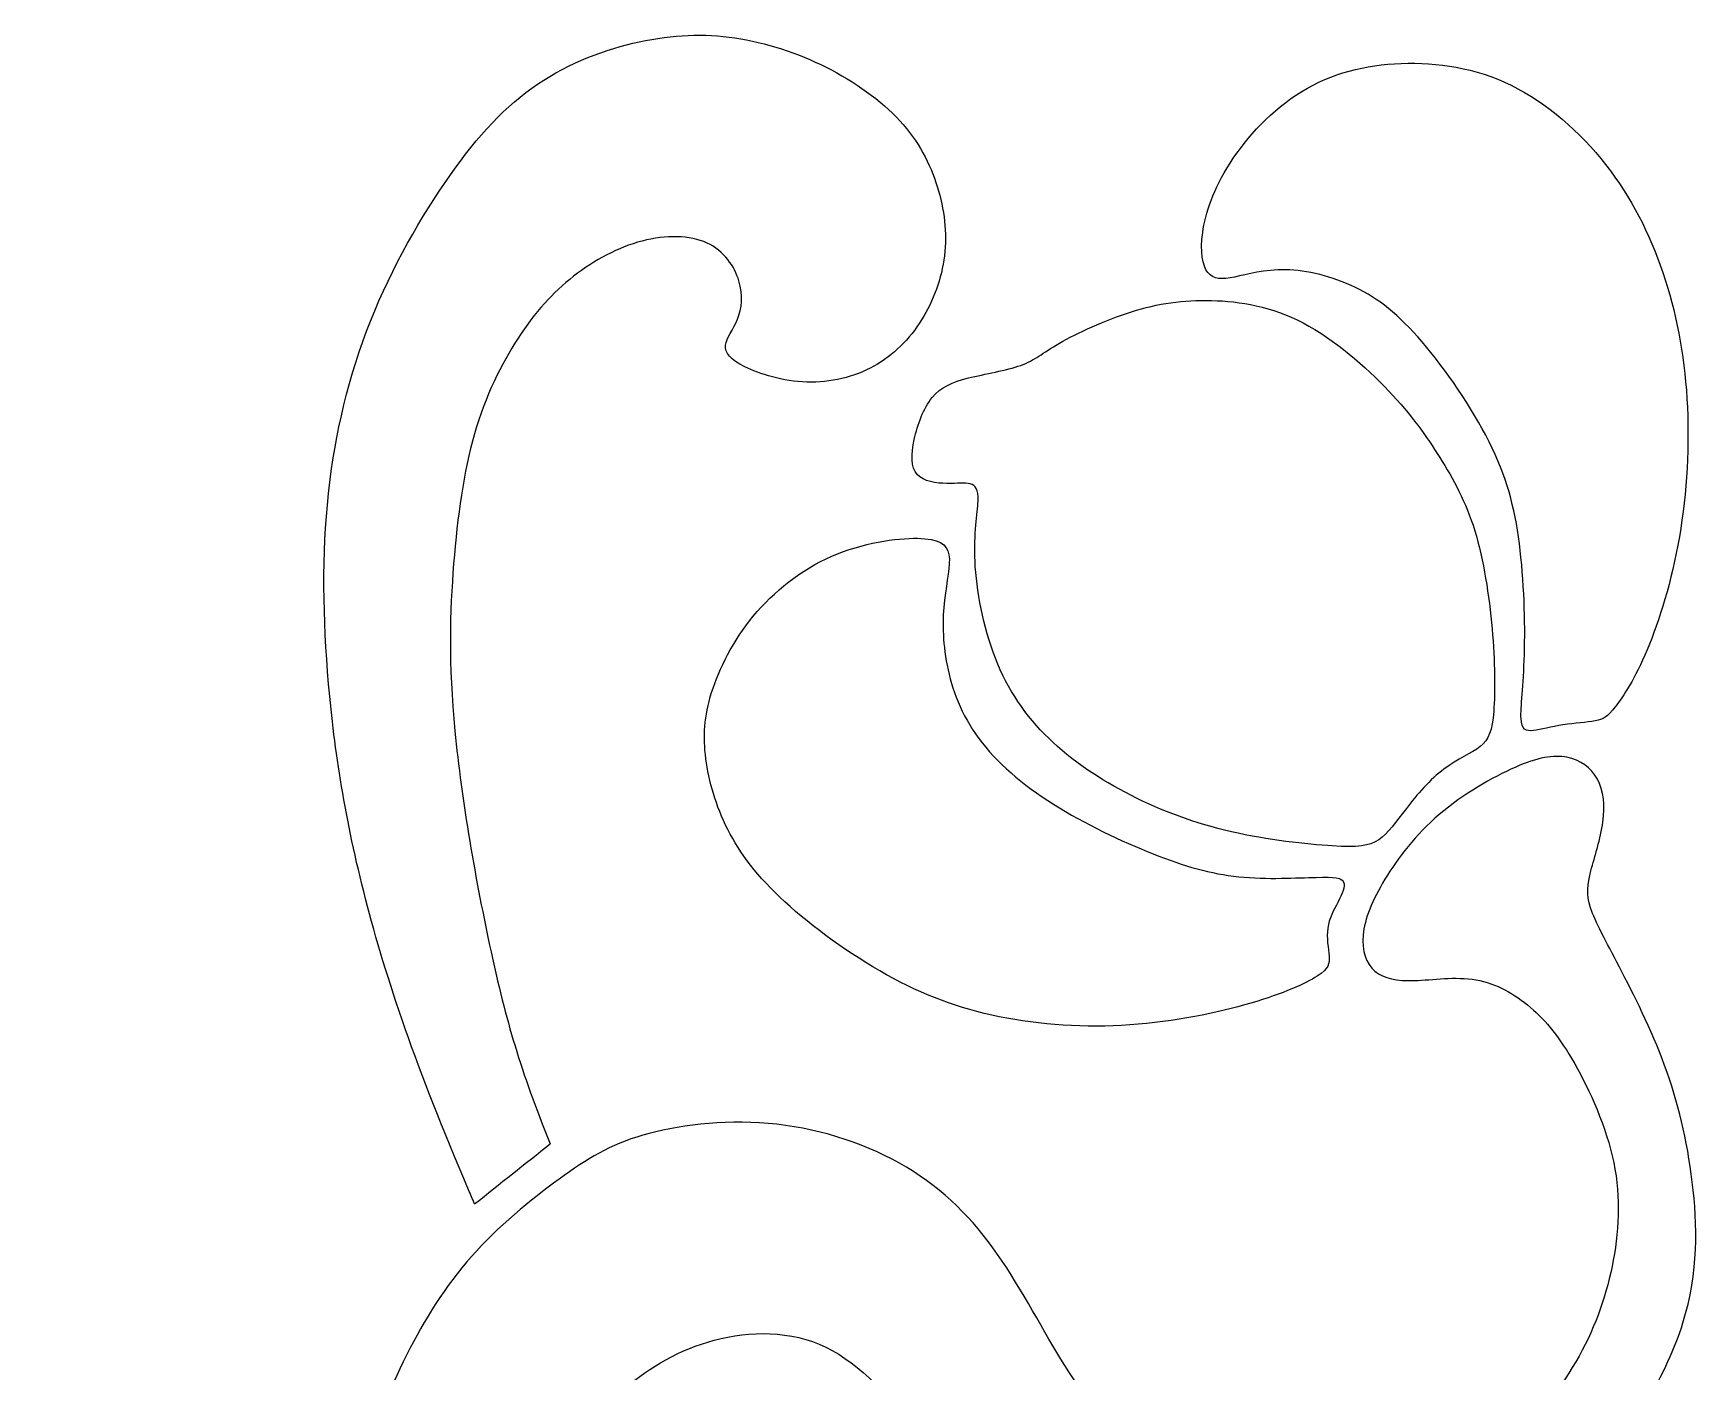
# Model space of a CAD drawing. Extents: x -11 to 8.6, y -2.9 to 35.2.
# Drawn here: x -5.963 to -3.759, y 7.158 to 8.927 of the extents above; entities that cross this region are included whole.
import ezdxf

# ---------------------------------------------------------------- set-up
doc = ezdxf.new("R2010")
doc.units = 0
doc.header["$MEASUREMENT"] = 0
doc.layers.add('LAYER_1', color=7, linetype='CONTINUOUS')

msp = doc.modelspace()

# ---------------------------------------------------------------- linework, layer by layer
at = {"layer": 'LAYER_1'}
for points, knots in [([(-5.37866, 7.37956), (-5.38138, 7.38579), (-5.38408, 7.39201), (-5.3867, 7.39813), (-5.3867, 7.39813), (-5.45562, 7.55804), (-5.49581, 7.67746), (-5.52293, 7.78274), (-5.52293, 7.78274), (-5.55005, 7.88804), (-5.56414, 7.97927), (-5.57176, 8.06687), (-5.57176, 8.06687), (-5.5794, 8.15448), (-5.58062, 8.23847), (-5.57198, 8.31864), (-5.57198, 8.31864), (-5.56334, 8.39882), (-5.54484, 8.47519), (-5.51632, 8.54691), (-5.51632, 8.54691), (-5.48779, 8.61866), (-5.44919, 8.68579), (-5.41162, 8.73903), (-5.41162, 8.73903), (-5.37405, 8.79227), (-5.33745, 8.83168), (-5.29528, 8.8602), (-5.29528, 8.8602), (-5.25308, 8.88873), (-5.20523, 8.90642), (-5.16083, 8.91607), (-5.16083, 8.91607), (-5.11643, 8.92571), (-5.07544, 8.92731), (-5.03425, 8.9213), (-5.03425, 8.9213), (-4.99305, 8.91526), (-4.95166, 8.90158), (-4.91369, 8.88249), (-4.91369, 8.88249), (-4.87571, 8.86341), (-4.84113, 8.83889), (-4.81623, 8.81177), (-4.81623, 8.81177), (-4.79131, 8.78465), (-4.77602, 8.75488), (-4.7666, 8.72455), (-4.7666, 8.72455), (-4.75716, 8.69422), (-4.75351, 8.66326), (-4.75712, 8.63313), (-4.75712, 8.63313), (-4.76075, 8.603), (-4.77161, 8.57363), (-4.78747, 8.54834), (-4.78747, 8.54834), (-4.80334, 8.52302), (-4.82427, 8.50171), (-4.85037, 8.48726), (-4.85037, 8.48726), (-4.87649, 8.47278), (-4.90786, 8.46515), (-4.93919, 8.46615), (-4.93919, 8.46615), (-4.97054, 8.46715), (-5.00189, 8.47679), (-5.02118, 8.48624), (-5.02118, 8.48624), (-5.04046, 8.49568), (-5.04772, 8.50494), (-5.04671, 8.51478), (-5.04671, 8.51478), (-5.04569, 8.52462), (-5.03645, 8.53508), (-5.03084, 8.54914), (-5.03084, 8.54914), (-5.0252, 8.56321), (-5.02318, 8.58089), (-5.029, 8.59997), (-5.029, 8.59997), (-5.03483, 8.61906), (-5.04852, 8.63958), (-5.07121, 8.65002), (-5.07121, 8.65002), (-5.09392, 8.66047), (-5.12567, 8.66087), (-5.15721, 8.65263), (-5.15721, 8.65263), (-5.18876, 8.64439), (-5.22013, 8.62751), (-5.24765, 8.60602), (-5.24765, 8.60602), (-5.27517, 8.58452), (-5.29888, 8.55838), (-5.32118, 8.52422), (-5.32118, 8.52422), (-5.34349, 8.49006), (-5.36441, 8.44787), (-5.37887, 8.39763), (-5.37887, 8.39763), (-5.39334, 8.3474), (-5.40138, 8.28911), (-5.40639, 8.22583), (-5.40639, 8.22583), (-5.41142, 8.16252), (-5.41342, 8.09419), (-5.40478, 8.00458), (-5.40478, 8.00458), (-5.39614, 7.91496), (-5.37684, 7.80403), (-5.35696, 7.71282), (-5.35696, 7.71282), (-5.33765, 7.62429), (-5.31775, 7.55428), (-5.27862, 7.45898)], [0, 0, 0, 0, 0.0333333, 0.0333333, 0.0333333, 0.0333333, 0.0666667, 0.0666667, 0.0666667, 0.0666667, 0.1, 0.1, 0.1, 0.1, 0.1333333, 0.1333333, 0.1333333, 0.1333333, 0.1666667, 0.1666667, 0.1666667, 0.1666667, 0.2, 0.2, 0.2, 0.2, 0.2333333, 0.2333333, 0.2333333, 0.2333333, 0.2666667, 0.2666667, 0.2666667, 0.2666667, 0.3, 0.3, 0.3, 0.3, 0.3333333, 0.3333333, 0.3333333, 0.3333333, 0.3666667, 0.3666667, 0.3666667, 0.3666667, 0.4, 0.4, 0.4, 0.4, 0.4333333, 0.4333333, 0.4333333, 0.4333333, 0.4666667, 0.4666667, 0.4666667, 0.4666667, 0.5, 0.5, 0.5, 0.5, 0.5333333, 0.5333333, 0.5333333, 0.5333333, 0.5666667, 0.5666667, 0.5666667, 0.5666667, 0.6, 0.6, 0.6, 0.6, 0.6333333, 0.6333333, 0.6333333, 0.6333333, 0.6666667, 0.6666667, 0.6666667, 0.6666667, 0.7, 0.7, 0.7, 0.7, 0.7333333, 0.7333333, 0.7333333, 0.7333333, 0.7666667, 0.7666667, 0.7666667, 0.7666667, 0.8, 0.8, 0.8, 0.8, 0.8333333, 0.8333333, 0.8333333, 0.8333333, 0.8666667, 0.8666667, 0.8666667, 0.8666667, 0.9, 0.9, 0.9, 0.9, 0.9333333, 0.9333333, 0.9333333, 0.9333333, 1, 1, 1, 1]), ([(-3.88233, 8.75372), (-3.91629, 8.79692), (-3.9601, 8.83552), (-4.00731, 8.85861), (-4.00731, 8.85861), (-4.05454, 8.88173), (-4.10517, 8.88936), (-4.15278, 8.88756), (-4.15278, 8.88756), (-4.20041, 8.88576), (-4.24503, 8.87449), (-4.2842, 8.8506), (-4.2842, 8.8506), (-4.32339, 8.82668), (-4.35716, 8.7901), (-4.37926, 8.75574), (-4.37926, 8.75574), (-4.40136, 8.72138), (-4.41181, 8.68923), (-4.41542, 8.66391), (-4.41542, 8.66391), (-4.41904, 8.6386), (-4.41582, 8.6201), (-4.4086, 8.61085), (-4.4086, 8.61085), (-4.40136, 8.60161), (-4.3901, 8.60161), (-4.37324, 8.60502), (-4.37324, 8.60502), (-4.35636, 8.60845), (-4.33383, 8.61528), (-4.30571, 8.61468), (-4.30571, 8.61468), (-4.27758, 8.61408), (-4.24383, 8.60604), (-4.2135, 8.59139), (-4.2135, 8.59139), (-4.18315, 8.57671), (-4.15621, 8.55539), (-4.12528, 8.51943), (-4.12528, 8.51943), (-4.09433, 8.48347), (-4.05935, 8.43281), (-4.03646, 8.38721), (-4.03646, 8.38721), (-4.01355, 8.3416), (-4.00268, 8.30099), (-3.99647, 8.25258), (-3.99647, 8.25258), (-3.99023, 8.20415), (-3.98861, 8.14789), (-3.98982, 8.10589), (-3.98982, 8.10589), (-3.99102, 8.0639), (-3.99506, 8.03615), (-3.99426, 8.0213), (-3.99426, 8.0213), (-3.99346, 8.00643), (-3.98781, 8.0044), (-3.97799, 8.0054), (-3.97799, 8.0054), (-3.96814, 8.00641), (-3.95405, 8.01045), (-3.9388, 8.01286), (-3.9388, 8.01286), (-3.92352, 8.01527), (-3.90705, 8.01607), (-3.8962, 8.01807), (-3.8962, 8.01807), (-3.88536, 8.02008), (-3.88011, 8.0233), (-3.86966, 8.03676), (-3.86966, 8.03676), (-3.85922, 8.05023), (-3.84354, 8.07394), (-3.82747, 8.11211), (-3.82747, 8.11211), (-3.81139, 8.15029), (-3.79491, 8.20295), (-3.78487, 8.2614), (-3.78487, 8.2614), (-3.77483, 8.31988), (-3.7712, 8.3842), (-3.77481, 8.44408), (-3.77481, 8.44408), (-3.77844, 8.50395), (-3.7893, 8.55942), (-3.80678, 8.61105), (-3.80678, 8.61105), (-3.82426, 8.66269), (-3.84837, 8.71054), (-3.88233, 8.75372)], [0, 0, 0, 0, 0.0416667, 0.0416667, 0.0416667, 0.0416667, 0.0833333, 0.0833333, 0.0833333, 0.0833333, 0.125, 0.125, 0.125, 0.125, 0.1666667, 0.1666667, 0.1666667, 0.1666667, 0.2083333, 0.2083333, 0.2083333, 0.2083333, 0.25, 0.25, 0.25, 0.25, 0.2916667, 0.2916667, 0.2916667, 0.2916667, 0.3333333, 0.3333333, 0.3333333, 0.3333333, 0.375, 0.375, 0.375, 0.375, 0.4166667, 0.4166667, 0.4166667, 0.4166667, 0.4583333, 0.4583333, 0.4583333, 0.4583333, 0.5, 0.5, 0.5, 0.5, 0.5416667, 0.5416667, 0.5416667, 0.5416667, 0.5833333, 0.5833333, 0.5833333, 0.5833333, 0.625, 0.625, 0.625, 0.625, 0.6666667, 0.6666667, 0.6666667, 0.6666667, 0.7083333, 0.7083333, 0.7083333, 0.7083333, 0.75, 0.75, 0.75, 0.75, 0.7916667, 0.7916667, 0.7916667, 0.7916667, 0.8333333, 0.8333333, 0.8333333, 0.8333333, 0.875, 0.875, 0.875, 0.875, 0.9166667, 0.9166667, 0.9166667, 0.9166667, 1, 1, 1, 1]), ([(-4.1693, 8.45427), (-4.19965, 8.48622), (-4.24104, 8.52282), (-4.28263, 8.54451), (-4.28263, 8.54451), (-4.32423, 8.5662), (-4.36602, 8.57305), (-4.40359, 8.57405), (-4.40359, 8.57405), (-4.44117, 8.57506), (-4.47453, 8.57021), (-4.50969, 8.55916), (-4.50969, 8.55916), (-4.54485, 8.54812), (-4.58185, 8.53084), (-4.60494, 8.51759), (-4.60494, 8.51759), (-4.62805, 8.50432), (-4.6373, 8.49508), (-4.65618, 8.48826), (-4.65618, 8.48826), (-4.67506, 8.48142), (-4.70361, 8.47698), (-4.7253, 8.47156), (-4.7253, 8.47156), (-4.747, 8.46615), (-4.76188, 8.4597), (-4.77332, 8.44564), (-4.77332, 8.44564), (-4.78479, 8.43159), (-4.79283, 8.40986), (-4.79704, 8.39038), (-4.79704, 8.39038), (-4.80127, 8.37089), (-4.80167, 8.3536), (-4.79323, 8.34395), (-4.79323, 8.34395), (-4.78479, 8.33431), (-4.76751, 8.33231), (-4.75386, 8.33211), (-4.75386, 8.33211), (-4.74019, 8.33191), (-4.73013, 8.33351), (-4.72311, 8.33171), (-4.72311, 8.33171), (-4.71607, 8.3299), (-4.71205, 8.32465), (-4.71265, 8.30879), (-4.71265, 8.30879), (-4.71325, 8.29292), (-4.71848, 8.2664), (-4.71667, 8.22883), (-4.71667, 8.22883), (-4.71485, 8.19125), (-4.70601, 8.14262), (-4.68975, 8.10102), (-4.68975, 8.10102), (-4.67348, 8.05943), (-4.64975, 8.02485), (-4.61921, 7.99512), (-4.61921, 7.99512), (-4.58868, 7.96538), (-4.55128, 7.94046), (-4.51051, 7.91977), (-4.51051, 7.91977), (-4.46972, 7.89907), (-4.4255, 7.88259), (-4.37749, 7.87155), (-4.37749, 7.87155), (-4.32946, 7.8605), (-4.2776, 7.85485), (-4.24405, 7.85284), (-4.24405, 7.85284), (-4.21049, 7.85084), (-4.19522, 7.85246), (-4.18257, 7.86088), (-4.18257, 7.86088), (-4.1699, 7.86932), (-4.15986, 7.88461), (-4.146, 7.90248), (-4.146, 7.90248), (-4.13213, 7.92036), (-4.11443, 7.94088), (-4.09635, 7.95453), (-4.09635, 7.95453), (-4.07827, 7.96819), (-4.05977, 7.97504), (-4.04832, 7.98426), (-4.04832, 7.98426), (-4.03688, 7.9935), (-4.03245, 8.00519), (-4.03044, 8.03089), (-4.03044, 8.03089), (-4.02844, 8.0566), (-4.02884, 8.09641), (-4.03265, 8.13999), (-4.03265, 8.13999), (-4.03648, 8.18359), (-4.04371, 8.23104), (-4.05556, 8.26961), (-4.05556, 8.26961), (-4.06743, 8.30818), (-4.0839, 8.33794), (-4.10178, 8.36647), (-4.10178, 8.36647), (-4.11966, 8.39499), (-4.13897, 8.42233), (-4.1693, 8.45427)], [0, 0, 0, 0, 0.0357143, 0.0357143, 0.0357143, 0.0357143, 0.0714286, 0.0714286, 0.0714286, 0.0714286, 0.1071429, 0.1071429, 0.1071429, 0.1071429, 0.1428571, 0.1428571, 0.1428571, 0.1428571, 0.1785714, 0.1785714, 0.1785714, 0.1785714, 0.2142857, 0.2142857, 0.2142857, 0.2142857, 0.25, 0.25, 0.25, 0.25, 0.2857143, 0.2857143, 0.2857143, 0.2857143, 0.3214286, 0.3214286, 0.3214286, 0.3214286, 0.3571429, 0.3571429, 0.3571429, 0.3571429, 0.3928571, 0.3928571, 0.3928571, 0.3928571, 0.4285714, 0.4285714, 0.4285714, 0.4285714, 0.4642857, 0.4642857, 0.4642857, 0.4642857, 0.5, 0.5, 0.5, 0.5, 0.5357143, 0.5357143, 0.5357143, 0.5357143, 0.5714286, 0.5714286, 0.5714286, 0.5714286, 0.6071429, 0.6071429, 0.6071429, 0.6071429, 0.6428571, 0.6428571, 0.6428571, 0.6428571, 0.6785714, 0.6785714, 0.6785714, 0.6785714, 0.7142857, 0.7142857, 0.7142857, 0.7142857, 0.75, 0.75, 0.75, 0.75, 0.7857143, 0.7857143, 0.7857143, 0.7857143, 0.8214286, 0.8214286, 0.8214286, 0.8214286, 0.8571429, 0.8571429, 0.8571429, 0.8571429, 0.8928571, 0.8928571, 0.8928571, 0.8928571, 0.9285714, 0.9285714, 0.9285714, 0.9285714, 1, 1, 1, 1]), ([(-6.53572, 8.24245), (-6.5775, 8.16207), (-6.59519, 8.13474), (-6.65627, 8.06202), (-6.65627, 8.06202), (-6.71735, 7.98927), (-6.82187, 7.87111), (-6.92314, 7.76422), (-6.92314, 7.76422), (-7.02441, 7.65732), (-7.12247, 7.56165), (-7.22494, 7.45597), (-7.22494, 7.45597), (-7.32743, 7.35027), (-7.43433, 7.23453), (-7.5344, 7.11558), (-7.5344, 7.11558), (-7.63447, 6.99661), (-7.7277, 6.87443), (-7.80405, 6.76633), (-7.80405, 6.76633), (-7.88041, 6.65822), (-7.9399, 6.56417), (-7.99053, 6.46492), (-7.99053, 6.46492), (-8.04117, 6.36566), (-8.08296, 6.26115), (-8.11229, 6.15947), (-8.11229, 6.15947), (-8.14164, 6.0578), (-8.15851, 5.95894), (-8.16212, 5.85887), (-8.16212, 5.85887), (-8.16575, 5.75881), (-8.15611, 5.65752), (-8.13722, 5.56188), (-8.13722, 5.56188), (-8.11834, 5.46624), (-8.0902, 5.3762), (-8.04359, 5.2894), (-8.04359, 5.2894), (-7.99697, 5.20261), (-7.93186, 5.119), (-7.87239, 5.05672), (-7.87239, 5.05672), (-7.81291, 4.99442), (-7.75903, 4.95343), (-7.6855, 4.91083), (-7.6855, 4.91083), (-7.61196, 4.86823), (-7.51873, 4.82401), (-7.40942, 4.79428), (-7.40942, 4.79428), (-7.30011, 4.76456), (-7.17471, 4.74926), (-7.06179, 4.75127), (-7.06179, 4.75127), (-6.94886, 4.75329), (-6.84837, 4.77259), (-6.7467, 4.80836), (-6.7467, 4.80836), (-6.64503, 4.84412), (-6.54214, 4.89637), (-6.4453, 4.95745), (-6.4453, 4.95745), (-6.34844, 5.01853), (-6.25761, 5.08847), (-6.18046, 5.15959), (-6.18046, 5.15959), (-6.1033, 5.23071), (-6.03978, 5.30308), (-5.96826, 5.37781), (-5.96826, 5.37781), (-5.89673, 5.45256), (-5.81714, 5.52973), (-5.75928, 5.57674), (-5.75928, 5.57674), (-5.70141, 5.62376), (-5.66523, 5.64066), (-5.63771, 5.64771), (-5.63771, 5.64771), (-5.61017, 5.65477), (-5.59123, 5.652), (-5.57233, 5.64923)], [0, 0, 0, 0, 0.0454545, 0.0454545, 0.0454545, 0.0454545, 0.0909091, 0.0909091, 0.0909091, 0.0909091, 0.1363636, 0.1363636, 0.1363636, 0.1363636, 0.1818182, 0.1818182, 0.1818182, 0.1818182, 0.2272727, 0.2272727, 0.2272727, 0.2272727, 0.2727273, 0.2727273, 0.2727273, 0.2727273, 0.3181818, 0.3181818, 0.3181818, 0.3181818, 0.3636364, 0.3636364, 0.3636364, 0.3636364, 0.4090909, 0.4090909, 0.4090909, 0.4090909, 0.4545455, 0.4545455, 0.4545455, 0.4545455, 0.5, 0.5, 0.5, 0.5, 0.5454545, 0.5454545, 0.5454545, 0.5454545, 0.5909091, 0.5909091, 0.5909091, 0.5909091, 0.6363636, 0.6363636, 0.6363636, 0.6363636, 0.6818182, 0.6818182, 0.6818182, 0.6818182, 0.7272727, 0.7272727, 0.7272727, 0.7272727, 0.7727273, 0.7727273, 0.7727273, 0.7727273, 0.8181818, 0.8181818, 0.8181818, 0.8181818, 0.8636364, 0.8636364, 0.8636364, 0.8636364, 0.9090909, 0.9090909, 0.9090909, 0.9090909, 1, 1, 1, 1]), ([(-4.48116, 7.8424), (-4.52276, 7.85888), (-4.57139, 7.88181), (-4.61278, 7.90791), (-4.61278, 7.90791), (-4.65417, 7.93403), (-4.68833, 7.96339), (-4.71163, 7.99492), (-4.71163, 7.99492), (-4.73494, 8.02648), (-4.74742, 8.06023), (-4.75364, 8.09176), (-4.75364, 8.09176), (-4.75987, 8.12332), (-4.75987, 8.15268), (-4.75707, 8.17778), (-4.75707, 8.17778), (-4.75426, 8.2029), (-4.74861, 8.2238), (-4.75122, 8.23786), (-4.75122, 8.23786), (-4.75384, 8.25193), (-4.7647, 8.25916), (-4.79263, 8.25956), (-4.79263, 8.25956), (-4.82055, 8.25998), (-4.86557, 8.25353), (-4.90615, 8.23587), (-4.90615, 8.23587), (-4.94674, 8.21819), (-4.98292, 8.18923), (-5.01004, 8.15649), (-5.01004, 8.15649), (-5.03716, 8.12374), (-5.05526, 8.08715), (-5.0651, 8.05562), (-5.0651, 8.05562), (-5.07495, 8.02407), (-5.07657, 7.99753), (-5.07276, 7.968), (-5.07276, 7.968), (-5.06893, 7.93846), (-5.05967, 7.9059), (-5.04361, 7.87437), (-5.04361, 7.87437), (-5.02754, 7.84282), (-5.00461, 7.81225), (-4.96825, 7.77892), (-4.96825, 7.77892), (-4.93188, 7.74556), (-4.88205, 7.70938), (-4.83364, 7.68246), (-4.83364, 7.68246), (-4.78521, 7.65554), (-4.73816, 7.63784), (-4.68452, 7.62699), (-4.68452, 7.62699), (-4.63088, 7.61615), (-4.57058, 7.61212), (-4.51171, 7.61613), (-4.51171, 7.61613), (-4.45284, 7.62016), (-4.39537, 7.63222), (-4.35197, 7.64487), (-4.35197, 7.64487), (-4.30857, 7.65752), (-4.27921, 7.67081), (-4.26395, 7.68065), (-4.26395, 7.68065), (-4.24868, 7.6905), (-4.24746, 7.69693), (-4.24826, 7.70717), (-4.24826, 7.70717), (-4.24906, 7.71742), (-4.25188, 7.73151), (-4.25008, 7.74416), (-4.25008, 7.74416), (-4.24828, 7.75681), (-4.24182, 7.76807), (-4.23641, 7.77871), (-4.23641, 7.77871), (-4.231, 7.78936), (-4.22655, 7.7994), (-4.22895, 7.80502), (-4.22895, 7.80502), (-4.23138, 7.81065), (-4.24064, 7.81187), (-4.26535, 7.81127), (-4.26535, 7.81127), (-4.29007, 7.81067), (-4.33026, 7.80824), (-4.36763, 7.81205), (-4.36763, 7.81205), (-4.40501, 7.81588), (-4.43957, 7.82594), (-4.48116, 7.8424)], [0, 0, 0, 0, 0.04, 0.04, 0.04, 0.04, 0.08, 0.08, 0.08, 0.08, 0.12, 0.12, 0.12, 0.12, 0.16, 0.16, 0.16, 0.16, 0.2, 0.2, 0.2, 0.2, 0.24, 0.24, 0.24, 0.24, 0.28, 0.28, 0.28, 0.28, 0.32, 0.32, 0.32, 0.32, 0.36, 0.36, 0.36, 0.36, 0.4, 0.4, 0.4, 0.4, 0.44, 0.44, 0.44, 0.44, 0.48, 0.48, 0.48, 0.48, 0.52, 0.52, 0.52, 0.52, 0.56, 0.56, 0.56, 0.56, 0.6, 0.6, 0.6, 0.6, 0.64, 0.64, 0.64, 0.64, 0.68, 0.68, 0.68, 0.68, 0.72, 0.72, 0.72, 0.72, 0.76, 0.76, 0.76, 0.76, 0.8, 0.8, 0.8, 0.8, 0.84, 0.84, 0.84, 0.84, 0.88, 0.88, 0.88, 0.88, 0.92, 0.92, 0.92, 0.92, 1, 1, 1, 1]), ([(-5.25168, 5.97101), (-5.26888, 6.02139), (-5.28611, 6.07178), (-5.30636, 6.14238), (-5.30636, 6.14238), (-5.32661, 6.21299), (-5.34994, 6.30382), (-5.36319, 6.38981), (-5.36319, 6.38981), (-5.37644, 6.47582), (-5.37967, 6.55701), (-5.37646, 6.63537), (-5.37646, 6.63537), (-5.37323, 6.71374), (-5.36359, 6.78929), (-5.34511, 6.856), (-5.34511, 6.856), (-5.32663, 6.92272), (-5.29929, 6.98059), (-5.27196, 7.02559), (-5.27196, 7.02559), (-5.24464, 7.07061), (-5.2173, 7.10276), (-5.18517, 7.13089), (-5.18517, 7.13089), (-5.15301, 7.15903), (-5.11603, 7.18314), (-5.07023, 7.1968), (-5.07023, 7.1968), (-5.02442, 7.21047), (-4.96974, 7.21369), (-4.92273, 7.19401), (-4.92273, 7.19401), (-4.87571, 7.1743), (-4.83632, 7.13169), (-4.79372, 7.08268), (-4.79372, 7.08268), (-4.75112, 7.03365), (-4.7053, 6.97816), (-4.65669, 6.93599), (-4.65669, 6.93599), (-4.60806, 6.89379), (-4.5566, 6.86485), (-4.49152, 6.84636), (-4.49152, 6.84636), (-4.42641, 6.82788), (-4.34761, 6.81984), (-4.27689, 6.82305), (-4.27689, 6.82305), (-4.20617, 6.82626), (-4.14347, 6.84075), (-4.07998, 6.87409), (-4.07998, 6.87409), (-4.01648, 6.90744), (-3.95218, 6.9597), (-3.89833, 7.02158), (-3.89833, 7.02158), (-3.84447, 7.08346), (-3.80106, 7.15502), (-3.78017, 7.22211), (-3.78017, 7.22211), (-3.75926, 7.28923), (-3.76088, 7.35195), (-3.7677, 7.40819), (-3.7677, 7.40819), (-3.77454, 7.46446), (-3.7866, 7.51429), (-3.80432, 7.56241), (-3.80432, 7.56241), (-3.82205, 7.61053), (-3.84549, 7.65696), (-3.86401, 7.69241), (-3.86401, 7.69241), (-3.88255, 7.72786), (-3.89624, 7.75239), (-3.90225, 7.77086), (-3.90225, 7.77086), (-3.90829, 7.78934), (-3.90666, 7.80183), (-3.90185, 7.82011), (-3.90185, 7.82011), (-3.89702, 7.83839), (-3.88898, 7.8625), (-3.88598, 7.8844), (-3.88598, 7.8844), (-3.88295, 7.9063), (-3.88497, 7.92601), (-3.89319, 7.94106), (-3.89319, 7.94106), (-3.90143, 7.95614), (-3.91592, 7.9666), (-3.93358, 7.97001), (-3.93358, 7.97001), (-3.95126, 7.97343), (-3.97219, 7.96979), (-4.00212, 7.95674), (-4.00212, 7.95674), (-4.03205, 7.94369), (-4.07105, 7.92116), (-4.10239, 7.89446), (-4.10239, 7.89446), (-4.13372, 7.86774), (-4.15745, 7.83677), (-4.17431, 7.80884), (-4.17431, 7.80884), (-4.19119, 7.78092), (-4.20125, 7.756), (-4.20325, 7.73512), (-4.20325, 7.73512), (-4.20528, 7.71421), (-4.19923, 7.69733), (-4.18758, 7.68729), (-4.18758, 7.68729), (-4.17593, 7.67724), (-4.15865, 7.67402), (-4.13496, 7.67482), (-4.13496, 7.67482), (-4.11124, 7.67562), (-4.08108, 7.68045), (-4.05396, 7.67584), (-4.05396, 7.67584), (-4.02683, 7.67121), (-4.00272, 7.65712), (-3.98183, 7.63926), (-3.98183, 7.63926), (-3.96093, 7.62138), (-3.94323, 7.59965), (-3.92334, 7.56471), (-3.92334, 7.56471), (-3.90346, 7.52975), (-3.88133, 7.4815), (-3.87169, 7.4343), (-3.87169, 7.4343), (-3.86204, 7.38709), (-3.86487, 7.34085), (-3.87391, 7.29685), (-3.87391, 7.29685), (-3.88295, 7.25285), (-3.89822, 7.21105), (-3.92194, 7.17066), (-3.92194, 7.17066), (-3.94565, 7.13027), (-3.9778, 7.09128), (-4.01096, 7.05975), (-4.01096, 7.05975), (-4.04411, 7.0282), (-4.07827, 7.00406), (-4.12207, 6.9864), (-4.12207, 6.9864), (-4.16587, 6.96872), (-4.21935, 6.95744), (-4.26997, 6.95664), (-4.26997, 6.95664), (-4.3206, 6.95583), (-4.36845, 6.96549), (-4.40842, 6.98338), (-4.40842, 6.98338), (-4.44841, 7.00126), (-4.48056, 7.02738), (-4.51089, 7.0573), (-4.51089, 7.0573), (-4.54124, 7.08725), (-4.56978, 7.12103), (-4.59791, 7.16563), (-4.59791, 7.16563), (-4.62603, 7.21023), (-4.65377, 7.26571), (-4.68671, 7.31272), (-4.68671, 7.31272), (-4.71966, 7.35973), (-4.75787, 7.39833), (-4.80728, 7.42786), (-4.80728, 7.42786), (-4.85671, 7.45739), (-4.91741, 7.47791), (-4.97869, 7.48473), (-4.97869, 7.48473), (-5.03997, 7.49157), (-5.10189, 7.48473), (-5.14769, 7.47268), (-5.14769, 7.47268), (-5.1935, 7.46062), (-5.22326, 7.44334), (-5.26002, 7.41722), (-5.26002, 7.41722), (-5.29679, 7.3911), (-5.34061, 7.35612), (-5.37637, 7.31715), (-5.37637, 7.31715), (-5.41213, 7.27816), (-5.43987, 7.23515), (-5.46417, 7.18834), (-5.46417, 7.18834), (-5.48848, 7.14151), (-5.50941, 7.09088), (-5.52607, 7.03201), (-5.52607, 7.03201), (-5.54274, 6.97313), (-5.55521, 6.906), (-5.56363, 6.84713), (-5.56363, 6.84713), (-5.57207, 6.78825), (-5.57652, 6.73762), (-5.57351, 6.66187), (-5.57351, 6.66187), (-5.57049, 6.58612), (-5.56002, 6.48523), (-5.53833, 6.39039), (-5.53833, 6.39039), (-5.51663, 6.29556), (-5.48367, 6.20672), (-5.45392, 6.13784), (-5.45392, 6.13784), (-5.42416, 6.06896), (-5.39758, 6.01996), (-5.37103, 5.97101)], [0, 0, 0, 0, 0.0181818, 0.0181818, 0.0181818, 0.0181818, 0.0363636, 0.0363636, 0.0363636, 0.0363636, 0.0545455, 0.0545455, 0.0545455, 0.0545455, 0.0727273, 0.0727273, 0.0727273, 0.0727273, 0.0909091, 0.0909091, 0.0909091, 0.0909091, 0.1090909, 0.1090909, 0.1090909, 0.1090909, 0.1272727, 0.1272727, 0.1272727, 0.1272727, 0.1454545, 0.1454545, 0.1454545, 0.1454545, 0.1636364, 0.1636364, 0.1636364, 0.1636364, 0.1818182, 0.1818182, 0.1818182, 0.1818182, 0.2, 0.2, 0.2, 0.2, 0.2181818, 0.2181818, 0.2181818, 0.2181818, 0.2363636, 0.2363636, 0.2363636, 0.2363636, 0.2545455, 0.2545455, 0.2545455, 0.2545455, 0.2727273, 0.2727273, 0.2727273, 0.2727273, 0.2909091, 0.2909091, 0.2909091, 0.2909091, 0.3090909, 0.3090909, 0.3090909, 0.3090909, 0.3272727, 0.3272727, 0.3272727, 0.3272727, 0.3454545, 0.3454545, 0.3454545, 0.3454545, 0.3636364, 0.3636364, 0.3636364, 0.3636364, 0.3818182, 0.3818182, 0.3818182, 0.3818182, 0.4, 0.4, 0.4, 0.4, 0.4181818, 0.4181818, 0.4181818, 0.4181818, 0.4363636, 0.4363636, 0.4363636, 0.4363636, 0.4545455, 0.4545455, 0.4545455, 0.4545455, 0.4727273, 0.4727273, 0.4727273, 0.4727273, 0.4909091, 0.4909091, 0.4909091, 0.4909091, 0.5090909, 0.5090909, 0.5090909, 0.5090909, 0.5272727, 0.5272727, 0.5272727, 0.5272727, 0.5454545, 0.5454545, 0.5454545, 0.5454545, 0.5636364, 0.5636364, 0.5636364, 0.5636364, 0.5818182, 0.5818182, 0.5818182, 0.5818182, 0.6, 0.6, 0.6, 0.6, 0.6181818, 0.6181818, 0.6181818, 0.6181818, 0.6363636, 0.6363636, 0.6363636, 0.6363636, 0.6545455, 0.6545455, 0.6545455, 0.6545455, 0.6727273, 0.6727273, 0.6727273, 0.6727273, 0.6909091, 0.6909091, 0.6909091, 0.6909091, 0.7090909, 0.7090909, 0.7090909, 0.7090909, 0.7272727, 0.7272727, 0.7272727, 0.7272727, 0.7454545, 0.7454545, 0.7454545, 0.7454545, 0.7636364, 0.7636364, 0.7636364, 0.7636364, 0.7818182, 0.7818182, 0.7818182, 0.7818182, 0.8, 0.8, 0.8, 0.8, 0.8181818, 0.8181818, 0.8181818, 0.8181818, 0.8363636, 0.8363636, 0.8363636, 0.8363636, 0.8545455, 0.8545455, 0.8545455, 0.8545455, 0.8727273, 0.8727273, 0.8727273, 0.8727273, 0.8909091, 0.8909091, 0.8909091, 0.8909091, 0.9090909, 0.9090909, 0.9090909, 0.9090909, 0.9272727, 0.9272727, 0.9272727, 0.9272727, 0.9454545, 0.9454545, 0.9454545, 0.9454545, 0.9636364, 0.9636364, 0.9636364, 0.9636364, 1, 1, 1, 1])]:
    msp.add_open_spline(points, degree=3, knots=knots, dxfattribs=at)
msp.add_open_spline([(-5.37865, 7.37956), (-5.34531, 7.40603), (-5.31195, 7.43251), (-5.27862, 7.45898)], degree=3, dxfattribs=at)

doc.saveas('drawing.dxf')
